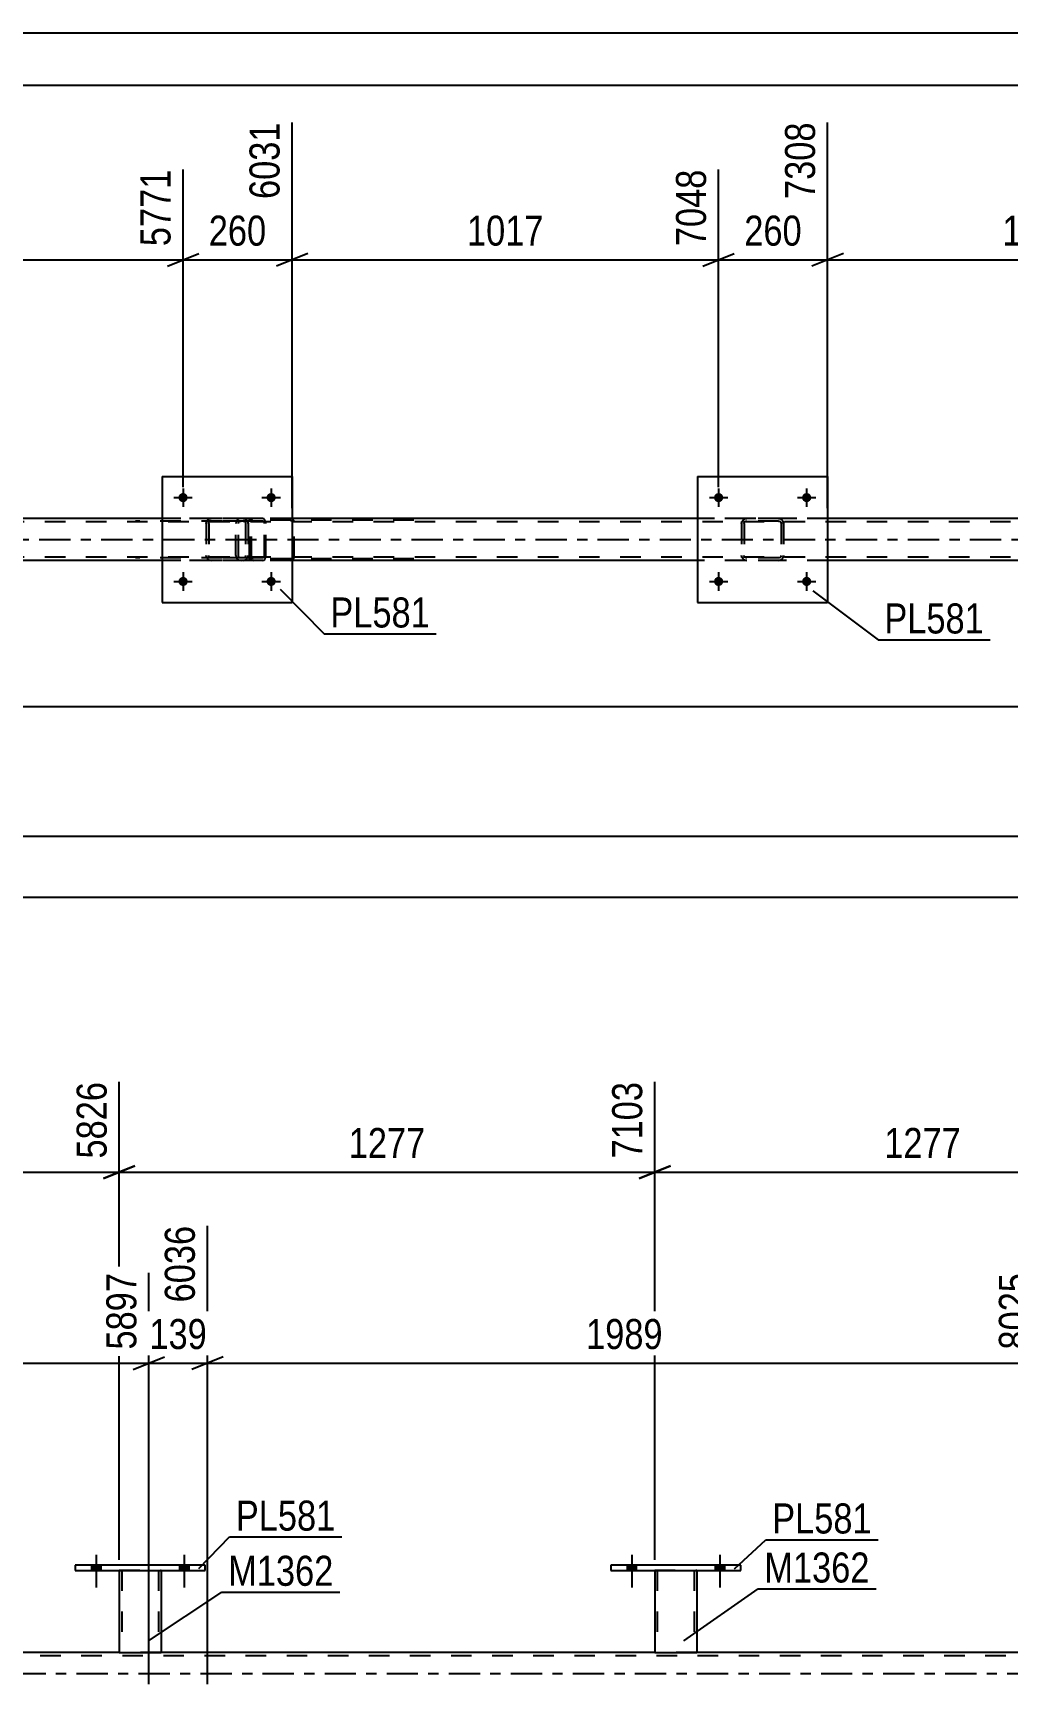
# Model space of a CAD drawing. Header units: millimetres. Extents: x 0 to 841, y 0 to 594.
# Drawn here: x 265.4 to 358.4, y 436.5 to 594 of the extents above; entities that cross this region are included whole.
import ezdxf

# ---------------------------------------------------------------- set-up
doc = ezdxf.new("R2010")
doc.units = ezdxf.units.MM
doc.linetypes.add('DXK_LINE_DOT2', pattern=[3.9198, 1.9599, -1.9599])
doc.linetypes.add('DXK_LINE_DOT3', pattern=[5.9187, 2.979, -0.9799, 0.9799, -0.9799])
doc.styles.add('Arial Narrow', font='ARIALN.TTF', dxfattribs={"height": 0.2})

# ---------------------------------------------------------------- blocks, each defined once
blk = doc.blocks.new('Unknown-318888112-1133')
at = {"color": 5, "linetype": 'Continuous'}
for p, q in [((841, 594), (0, 594)), ((836, 589), (5, 589))]:
    blk.add_line(p, q, dxfattribs=at)
blk = doc.blocks.new('Part-318888112-5594 - 5490')
at = {"color": 7, "linetype": 'DXK_LINE_DOT2'}
for p, q in [((332.95, 547.21), (332.98, 547.4)), ((332.98, 547.4), (332.95, 547.21)), ((332.95, 547.21), (332.95, 544.17)), ((333.19, 547.21), (333.2, 547.3)), ((333.19, 547.21), (333.19, 544.17)), ((333.2, 547.3), (333.26, 547.38)), ((333.24, 547.66), (333.43, 547.69)), ((333.43, 547.69), (333.24, 547.66)), ((333.26, 547.38), (333.33, 547.43)), ((333.33, 547.43), (333.43, 547.45)), ((336.47, 547.69), (333.43, 547.69)), ((336.47, 547.45), (333.43, 547.45)), ((336.47, 547.69), (336.65, 547.66)), ((336.65, 547.66), (336.47, 547.69)), ((336.47, 547.45), (336.56, 547.43)), ((336.56, 547.43), (336.64, 547.38)), ((336.64, 547.38), (336.69, 547.3)), ((336.69, 547.3), (336.71, 547.21)), ((336.71, 547.21), (336.71, 544.17)), ((336.91, 547.4), (336.95, 547.21)), ((336.95, 547.21), (336.91, 547.4)), ((336.95, 547.21), (336.95, 544.17)), ((332.98, 543.99), (332.95, 544.17)), ((332.95, 544.17), (332.98, 543.99)), ((333.2, 544.08), (333.19, 544.17)), ((333.26, 544), (333.2, 544.08)), ((333.43, 543.69), (333.24, 543.73)), ((333.24, 543.73), (333.43, 543.69)), ((333.33, 543.95), (333.26, 544)), ((333.43, 543.93), (333.33, 543.95)), ((336.47, 543.93), (333.43, 543.93)), ((336.47, 543.69), (333.43, 543.69)), ((336.56, 543.95), (336.47, 543.93)), ((336.65, 543.73), (336.47, 543.69)), ((336.47, 543.69), (336.65, 543.73)), ((336.64, 544), (336.56, 543.95)), ((336.69, 544.08), (336.64, 544)), ((336.71, 544.17), (336.69, 544.08)), ((336.95, 544.17), (336.91, 543.99)), ((336.91, 543.99), (336.95, 544.17))]:
    blk.add_line(p, q, dxfattribs=at)
at = {"color": 7, "linetype": 'DXK_LINE_DOT3'}
blk.add_line((334.95, 545.69), (334.95, 545.69), dxfattribs=at)
at = {"color": 7, "linetype": 'DXK_LINE_DOT2'}
for centre, start, end in [((333.43, 547.21), 112.5, 157.5), ((333.43, 547.21), 112.5, 157.5), ((336.47, 547.21), 22.5, 67.5), ((336.47, 547.21), 22.5, 67.5), ((333.43, 544.17), 202.5, 247.5), ((333.43, 544.17), 202.5, 247.5), ((336.47, 544.17), 292.5, 337.5), ((336.47, 544.17), 292.5, 337.5)]:
    blk.add_arc(centre, 0.48, start, end, dxfattribs=at)
blk = doc.blocks.new('Bolt-318888112-5539 - 5490')
at = {"linetype": 'Continuous'}
for points in [[(280.11, 549.69, -1), (279.23, 549.69, -1)], [(288.51, 549.69, -1), (287.63, 549.69, -1)]]:
    blk.add_hatch(color=1, dxfattribs=at).paths.add_polyline_path(points)
at = {"color": 1, "linetype": 'Continuous'}
for p, q in [((278.79, 549.69), (280.55, 549.69)), ((279.67, 550.57), (279.67, 548.81)), ((287.19, 549.69), (288.95, 549.69)), ((288.07, 550.57), (288.07, 548.81))]:
    blk.add_line(p, q, dxfattribs=at)
blk = doc.blocks.new('Bolt-318888112-5540 - 5490')
at = {"linetype": 'Continuous'}
for points in [[(280.11, 541.69, -1), (279.23, 541.69, -1)], [(288.51, 541.69, -1), (287.63, 541.69, -1)]]:
    blk.add_hatch(color=1, dxfattribs=at).paths.add_polyline_path(points)
at = {"color": 1, "linetype": 'Continuous'}
for p, q in [((278.79, 541.69), (280.55, 541.69)), ((279.67, 542.57), (279.67, 540.81)), ((287.19, 541.69), (288.95, 541.69)), ((288.07, 542.57), (288.07, 540.81))]:
    blk.add_line(p, q, dxfattribs=at)
blk = doc.blocks.new('Bolt-318888112-5541 - 5490')
at = {"linetype": 'Continuous'}
for points in [[(331.19, 549.69, -1), (330.31, 549.69, -1)], [(339.59, 549.69, -1), (338.71, 549.69, -1)]]:
    blk.add_hatch(color=1, dxfattribs=at).paths.add_polyline_path(points)
at = {"color": 1, "linetype": 'Continuous'}
for p, q in [((329.87, 549.69), (331.63, 549.69)), ((330.75, 550.57), (330.75, 548.81)), ((338.27, 549.69), (340.03, 549.69)), ((339.15, 550.57), (339.15, 548.81))]:
    blk.add_line(p, q, dxfattribs=at)
blk = doc.blocks.new('Bolt-318888112-5542 - 5490')
at = {"linetype": 'Continuous'}
for points in [[(331.19, 541.69, -1), (330.31, 541.69, -1)], [(339.59, 541.69, -1), (338.71, 541.69, -1)]]:
    blk.add_hatch(color=1, dxfattribs=at).paths.add_polyline_path(points)
at = {"color": 1, "linetype": 'Continuous'}
for p, q in [((329.87, 541.69), (331.63, 541.69)), ((330.75, 542.57), (330.75, 540.81)), ((338.27, 541.69), (340.03, 541.69)), ((339.15, 542.57), (339.15, 540.81))]:
    blk.add_line(p, q, dxfattribs=at)
blk = doc.blocks.new('Part-318888112-5587 - 5490')
at = {"color": 2, "linetype": 'Continuous'}
for p, q in [((277.67, 551.69), (277.67, 539.69)), ((277.67, 551.69), (290.07, 551.69)), ((290.07, 551.69), (290.07, 539.69)), ((277.67, 539.69), (290.07, 539.69))]:
    blk.add_line(p, q, dxfattribs=at)
blk = doc.blocks.new('Part-318888112-5588 - 5490')
at = {"color": 7, "linetype": 'DXK_LINE_DOT2'}
for p, q in [((281.87, 547.21), (281.9, 547.4)), ((281.9, 547.4), (281.87, 547.21)), ((281.87, 547.21), (281.87, 544.17)), ((282.11, 547.21), (282.12, 547.3)), ((282.11, 547.21), (282.11, 544.17)), ((282.12, 547.3), (282.18, 547.38)), ((282.16, 547.66), (282.35, 547.69)), ((282.35, 547.69), (282.16, 547.66)), ((282.18, 547.38), (282.25, 547.43)), ((282.25, 547.43), (282.35, 547.45)), ((285.39, 547.69), (282.35, 547.69)), ((285.39, 547.45), (282.35, 547.45)), ((285.39, 547.69), (285.57, 547.66)), ((285.57, 547.66), (285.39, 547.69)), ((285.39, 547.45), (285.48, 547.43)), ((285.48, 547.43), (285.56, 547.38)), ((285.56, 547.38), (285.61, 547.3)), ((285.61, 547.3), (285.63, 547.21)), ((285.63, 547.21), (285.63, 544.17)), ((285.83, 547.4), (285.87, 547.21)), ((285.87, 547.21), (285.83, 547.4)), ((285.87, 547.21), (285.87, 544.17)), ((281.9, 543.99), (281.87, 544.17)), ((281.87, 544.17), (281.9, 543.99)), ((282.12, 544.08), (282.11, 544.17)), ((282.18, 544), (282.12, 544.08)), ((282.35, 543.69), (282.16, 543.73)), ((282.16, 543.73), (282.35, 543.69)), ((282.25, 543.95), (282.18, 544)), ((282.35, 543.93), (282.25, 543.95)), ((285.39, 543.93), (282.35, 543.93)), ((285.39, 543.69), (282.35, 543.69)), ((285.48, 543.95), (285.39, 543.93)), ((285.57, 543.73), (285.39, 543.69)), ((285.39, 543.69), (285.57, 543.73)), ((285.56, 544), (285.48, 543.95)), ((285.61, 544.08), (285.56, 544)), ((285.63, 544.17), (285.61, 544.08)), ((285.87, 544.17), (285.83, 543.99)), ((285.83, 543.99), (285.87, 544.17))]:
    blk.add_line(p, q, dxfattribs=at)
at = {"color": 7, "linetype": 'DXK_LINE_DOT3'}
blk.add_line((283.87, 545.69), (283.87, 545.69), dxfattribs=at)
at = {"color": 7, "linetype": 'DXK_LINE_DOT2'}
for centre, start, end in [((282.35, 547.21), 112.5, 157.5), ((282.35, 547.21), 112.5, 157.5), ((285.39, 547.21), 22.5, 67.5), ((285.39, 547.21), 22.5, 67.5), ((282.35, 544.17), 202.5, 247.5), ((282.35, 544.17), 202.5, 247.5), ((285.39, 544.17), 292.5, 337.5), ((285.39, 544.17), 292.5, 337.5)]:
    blk.add_arc(centre, 0.48, start, end, dxfattribs=at)
blk = doc.blocks.new('Part-318888112-5593 - 5490')
at = {"color": 2, "linetype": 'Continuous'}
for p, q in [((328.75, 551.69), (328.75, 539.69)), ((328.75, 551.69), (341.15, 551.69)), ((341.15, 551.69), (341.15, 539.69)), ((328.75, 539.69), (341.15, 539.69))]:
    blk.add_line(p, q, dxfattribs=at)
blk = doc.blocks.new('Part-318888112-5665 - 5490')
at = {"color": 7, "linetype": 'DXK_LINE_DOT2'}
for p, q in [((287.29, 547.69), (275.13, 547.69)), ((287.29, 547.45), (275.13, 547.45)), ((284.73, 547.4), (284.69, 547.21)), ((284.69, 544.17), (284.69, 547.21)), ((284.95, 547.21), (284.96, 547.3)), ((284.95, 544.17), (284.95, 547.21)), ((284.96, 547.3), (285.02, 547.38)), ((285.2, 547.69), (285, 547.66)), ((285.02, 547.38), (285.1, 547.43)), ((285.1, 547.43), (285.2, 547.45)), ((286.01, 547.45), (286.01, 547.69)), ((287.39, 547.66), (287.29, 547.69)), ((287.29, 547.45), (287.34, 547.43)), ((287.34, 547.43), (287.38, 547.38)), ((287.38, 547.38), (287.41, 547.3)), ((287.48, 547.55), (287.39, 547.66)), ((287.41, 547.3), (287.42, 547.21)), ((287.42, 544.17), (287.42, 547.21)), ((287.54, 547.4), (287.48, 547.55)), ((287.56, 547.21), (287.54, 547.4)), ((287.56, 544.17), (287.56, 547.21)), ((287.29, 543.93), (275.13, 543.93)), ((287.29, 543.69), (275.13, 543.69)), ((284.69, 544.17), (284.73, 543.99)), ((284.96, 544.08), (284.95, 544.17)), ((285.02, 544), (284.96, 544.08)), ((285, 543.73), (285.2, 543.69)), ((285.1, 543.95), (285.02, 544)), ((285.2, 543.93), (285.1, 543.95)), ((286.01, 543.69), (286.01, 543.93)), ((287.34, 543.95), (287.29, 543.93)), ((287.29, 543.69), (287.39, 543.73)), ((287.38, 544), (287.34, 543.95)), ((287.41, 544.08), (287.38, 544)), ((287.39, 543.73), (287.48, 543.83)), ((287.42, 544.17), (287.41, 544.08)), ((287.48, 543.83), (287.49, 543.86)), ((287.49, 543.86), (287.54, 543.99)), ((287.54, 543.99), (287.56, 544.17))]:
    blk.add_line(p, q, dxfattribs=at)
for centre, start, end in [((285.18, 547.2), 111.1941, 156.1506), ((285.18, 544.19), 203.8494, 248.8059)]:
    blk.add_arc(centre, 0.492, start, end, dxfattribs=at)
blk = doc.blocks.new('Part-318888112-5666 - 5490')
at = {"color": 7, "linetype": 'DXK_LINE_DOT2'}
for p, q in [((286.04, 547.49), (286.01, 547.37)), ((286.01, 544.01), (286.01, 547.37)), ((286.18, 547.37), (286.19, 547.43)), ((286.18, 544.01), (286.18, 547.37)), ((286.19, 547.43), (286.23, 547.49)), ((286.35, 547.69), (286.22, 547.67)), ((286.23, 547.49), (286.29, 547.52)), ((286.29, 547.52), (286.35, 547.53)), ((301.68, 547.69), (286.35, 547.69)), ((301.68, 547.53), (286.35, 547.53)), ((290.06, 547.67), (289.93, 547.69)), ((289.93, 547.53), (289.99, 547.52)), ((289.99, 547.52), (290.05, 547.49)), ((290.05, 547.49), (290.09, 547.43)), ((290.09, 547.43), (290.1, 547.37)), ((290.1, 544.01), (290.1, 547.37)), ((290.27, 547.37), (290.24, 547.49)), ((290.27, 544.01), (290.27, 547.37)), ((286.01, 544.01), (286.04, 543.89)), ((286.19, 543.95), (286.18, 544.01)), ((286.23, 543.9), (286.19, 543.95)), ((286.22, 543.72), (286.35, 543.69)), ((286.29, 543.86), (286.23, 543.9)), ((286.35, 543.85), (286.29, 543.86)), ((301.68, 543.85), (286.35, 543.85)), ((301.68, 543.69), (286.35, 543.69)), ((289.99, 543.86), (289.93, 543.85)), ((289.93, 543.69), (290.06, 543.72)), ((290.05, 543.9), (289.99, 543.86)), ((290.09, 543.95), (290.05, 543.9)), ((290.1, 544.01), (290.09, 543.95)), ((290.24, 543.89), (290.27, 544.01))]:
    blk.add_line(p, q, dxfattribs=at)
for centre, start, end in [((286.34, 547.36), 110.7583, 155.68), ((289.94, 547.36), 24.32, 69.2417), ((286.34, 544.03), 204.32, 249.2417), ((289.94, 544.03), 290.7583, 335.68)]:
    blk.add_arc(centre, 0.331, start, end, dxfattribs=at)
blk = doc.blocks.new('Part-318888112-5729 - 5490')
at = {"color": 7, "linetype": 'DXK_LINE_DOT2'}
for p, q in [((770.18, 547.37), (106.14, 547.37)), ((749.79, 547.69), (175.5, 547.69)), ((290.07, 547.69), (277.67, 547.69)), ((341.15, 547.69), (328.75, 547.69)), ((770.18, 544.01), (106.14, 544.01)), ((290.07, 543.69), (277.67, 543.69)), ((341.15, 543.69), (328.75, 543.69))]:
    blk.add_line(p, q, dxfattribs=at)
at = {"color": 2, "linetype": 'Continuous'}
for p, q in [((277.67, 547.69), (238.98, 547.69)), ((328.75, 547.69), (290.07, 547.69)), ((379.83, 547.69), (341.15, 547.69)), ((277.67, 543.69), (238.98, 543.69)), ((328.75, 543.69), (290.07, 543.69)), ((379.83, 543.69), (341.15, 543.69))]:
    blk.add_line(p, q, dxfattribs=at)
at = {"color": 7, "linetype": 'DXK_LINE_DOT3'}
blk.add_line((106.14, 545.69), (770.18, 545.69), dxfattribs=at)
blk = doc.blocks.new('Bolt-318888112-3666 - 3656')
at = {"linetype": 'Continuous'}
for points in [[(322.02, 447.37), (322.9, 447.37), (322.9, 447.85), (322.02, 447.85)], [(330.42, 447.37), (331.3, 447.37), (331.3, 447.85), (330.42, 447.85)]]:
    blk.add_hatch(color=1, dxfattribs=at).paths.add_polyline_path(points)
at = {"color": 1, "linetype": 'Continuous'}
for p, q in [((322.46, 448.85), (322.46, 445.73)), ((330.86, 448.85), (330.86, 445.73)), ((322.02, 447.85), (322.02, 447.37)), ((322.9, 447.85), (322.9, 447.37)), ((330.42, 447.85), (330.42, 447.37)), ((331.3, 447.85), (331.3, 447.37))]:
    blk.add_line(p, q, dxfattribs=at)
blk = doc.blocks.new('Bolt-318888112-3667 - 3656')
at = {"linetype": 'Continuous'}
for points in [[(322.02, 447.37), (322.9, 447.37), (322.9, 447.85), (322.02, 447.85)], [(330.42, 447.37), (331.3, 447.37), (331.3, 447.85), (330.42, 447.85)]]:
    blk.add_hatch(color=1, dxfattribs=at).paths.add_polyline_path(points)
at = {"color": 1, "linetype": 'Continuous'}
for p, q in [((322.46, 448.85), (322.46, 445.73)), ((330.86, 448.85), (330.86, 445.73)), ((322.02, 447.85), (322.02, 447.37)), ((322.9, 447.85), (322.9, 447.37)), ((330.42, 447.85), (330.42, 447.37)), ((331.3, 447.85), (331.3, 447.37))]:
    blk.add_line(p, q, dxfattribs=at)
blk = doc.blocks.new('Part-318888112-4051 - 3656')
at = {"color": 2, "linetype": 'Continuous'}
for p, q in [((273.58, 439.53), (226.5, 439.53)), ((324.66, 439.53), (277.58, 439.53)), ((375.74, 439.53), (328.66, 439.53))]:
    blk.add_line(p, q, dxfattribs=at)
at = {"color": 7, "linetype": 'DXK_LINE_DOT2'}
for p, q in [((277.58, 439.53), (273.58, 439.53)), ((328.66, 439.53), (324.66, 439.53)), ((761.89, 439.21), (97.86, 439.21))]:
    blk.add_line(p, q, dxfattribs=at)
at = {"color": 7, "linetype": 'DXK_LINE_DOT3'}
blk.add_line((97.86, 437.53), (761.89, 437.53), dxfattribs=at)
blk = doc.blocks.new('Bolt-318888112-3668 - 3656')
at = {"linetype": 'Continuous'}
for points in [[(270.94, 447.37), (271.82, 447.37), (271.82, 447.85), (270.94, 447.85)], [(279.34, 447.37), (280.22, 447.37), (280.22, 447.85), (279.34, 447.85)]]:
    blk.add_hatch(color=1, dxfattribs=at).paths.add_polyline_path(points)
at = {"color": 1, "linetype": 'Continuous'}
for p, q in [((271.38, 448.85), (271.38, 445.73)), ((279.78, 448.85), (279.78, 445.73)), ((270.94, 447.85), (270.94, 447.37)), ((271.82, 447.85), (271.82, 447.37)), ((279.34, 447.85), (279.34, 447.37)), ((280.22, 447.85), (280.22, 447.37))]:
    blk.add_line(p, q, dxfattribs=at)
blk = doc.blocks.new('Bolt-318888112-3669 - 3656')
at = {"linetype": 'Continuous'}
for points in [[(270.94, 447.37), (271.82, 447.37), (271.82, 447.85), (270.94, 447.85)], [(279.34, 447.37), (280.22, 447.37), (280.22, 447.85), (279.34, 447.85)]]:
    blk.add_hatch(color=1, dxfattribs=at).paths.add_polyline_path(points)
at = {"color": 1, "linetype": 'Continuous'}
for p, q in [((271.38, 448.85), (271.38, 445.73)), ((279.78, 448.85), (279.78, 445.73)), ((270.94, 447.85), (270.94, 447.37)), ((271.82, 447.85), (271.82, 447.37)), ((279.34, 447.85), (279.34, 447.37)), ((280.22, 447.85), (280.22, 447.37))]:
    blk.add_line(p, q, dxfattribs=at)
blk = doc.blocks.new('Part-318888112-3755 - 3656')
at = {"color": 2, "linetype": 'Continuous'}
for p, q in [((269.38, 447.85), (269.38, 447.37)), ((281.78, 447.85), (269.38, 447.85)), ((269.38, 447.37), (281.78, 447.37)), ((281.78, 447.37), (281.78, 447.85))]:
    blk.add_line(p, q, dxfattribs=at)
blk = doc.blocks.new('Part-318888112-3800 - 3656')
at = {"color": 7, "linetype": 'DXK_LINE_DOT2'}
for p, q in [((324.66, 447.38), (328.66, 447.38)), ((324.66, 447.37), (324.66, 447.38)), ((324.66, 447.38), (324.66, 447.37)), ((324.9, 447.38), (324.9, 439.53)), ((328.42, 447.38), (328.42, 439.53)), ((328.66, 447.38), (328.66, 447.37)), ((328.66, 447.37), (328.66, 447.38)), ((328.37, 439.53), (328.41, 439.53)), ((328.37, 439.53), (328.41, 439.53)), ((328.41, 439.53), (328.42, 439.53)), ((328.41, 439.53), (328.42, 439.53))]:
    blk.add_line(p, q, dxfattribs=at)
at = {"color": 2, "linetype": 'Continuous'}
for p, q in [((324.66, 447.37), (324.66, 439.53)), ((328.66, 447.37), (328.66, 439.53)), ((324.66, 439.53), (328.66, 439.53))]:
    blk.add_line(p, q, dxfattribs=at)
blk = doc.blocks.new('Part-318888112-3805 - 3656')
at = {"color": 2, "linetype": 'Continuous'}
for p, q in [((320.46, 447.85), (320.46, 447.37)), ((332.86, 447.85), (320.46, 447.85)), ((320.46, 447.37), (332.86, 447.37)), ((332.86, 447.37), (332.86, 447.85))]:
    blk.add_line(p, q, dxfattribs=at)
blk = doc.blocks.new('Part-318888112-3810 - 3656')
at = {"color": 7, "linetype": 'DXK_LINE_DOT2'}
for p, q in [((273.58, 447.38), (277.58, 447.38)), ((273.58, 447.37), (273.58, 447.38)), ((273.58, 447.38), (273.58, 447.37)), ((273.82, 447.38), (273.82, 439.53)), ((277.34, 447.38), (277.34, 439.53)), ((277.58, 447.38), (277.58, 447.37)), ((277.58, 447.37), (277.58, 447.38)), ((277.29, 439.53), (277.33, 439.53)), ((277.29, 439.53), (277.33, 439.53)), ((277.33, 439.53), (277.34, 439.53)), ((277.33, 439.53), (277.34, 439.53))]:
    blk.add_line(p, q, dxfattribs=at)
at = {"color": 2, "linetype": 'Continuous'}
for p, q in [((273.58, 447.37), (273.58, 439.53)), ((277.58, 447.37), (277.58, 439.53)), ((273.58, 439.53), (277.58, 439.53))]:
    blk.add_line(p, q, dxfattribs=at)
blk = doc.blocks.new('StraightDimension-318888112-6373 - 5490')
at = {"color": 7, "linetype": 'Continuous'}
blk.add_line((64.22, 517.39), (770.18, 517.39), dxfattribs=at)
blk = doc.blocks.new('StraightDimension-318888112-6394 - 5490')
at = {"color": 7, "linetype": 'Continuous'}
blk.add_line((63.58, 511.57), (770.82, 511.57), dxfattribs=at)
blk = doc.blocks.new('StraightDimension-318888112-6436 - 5490')
at = {"color": 7, "linetype": 'Continuous'}
blk.add_line((64.22, 529.77), (713.99, 529.77), dxfattribs=at)
blk = doc.blocks.new('StraightDimension-318888112-14671 - 5490')
at = {"color": 7, "linetype": 'Continuous'}
for p, q in [((341.15, 548.69), (341.15, 585.48)), ((381.83, 550.69), (381.83, 580.98)), ((342.65, 572.97), (339.65, 571.77)), ((341.15, 572.37), (381.83, 572.37)), ((380.33, 571.77), (383.33, 572.97))]:
    blk.add_line(p, q, dxfattribs=at)
at = {"color": 0, "linetype": 'Continuous'}
blk.add_wipeout([(381.23, 581.58), (377.03, 581.58), (377.03, 573.07), (381.23, 573.07)], dxfattribs=at)
at = {"color": 0}
blk.add_wipeout([(365.74, 573.12), (365.74, 577.32), (357.23, 577.32), (357.23, 573.12)], dxfattribs=at)
at = {"color": 3, "linetype": 'Continuous', "style": 'Arial Narrow'}
blk.add_text('8325', height=2.863, rotation=90.0002, dxfattribs=at).set_placement((380.63, 573.67))
at = {"color": 3, "style": 'Arial Narrow'}
blk.add_text('1017', height=2.863, dxfattribs=at).set_placement((357.83, 573.72))
blk = doc.blocks.new('StraightDimension-318888112-14672 - 5490')
at = {"color": 7, "linetype": 'Continuous'}
for p, q in [((341.15, 548.69), (341.15, 585.48)), ((330.75, 550.69), (330.75, 580.98)), ((329.25, 571.77), (332.25, 572.97)), ((330.75, 572.37), (341.15, 572.37)), ((342.65, 572.97), (339.65, 571.77))]:
    blk.add_line(p, q, dxfattribs=at)
at = {"color": 0}
blk.add_wipeout([(339.29, 573.12), (339.29, 577.32), (332.6, 577.32), (332.6, 573.12)], dxfattribs=at)
at = {"color": 3, "style": 'Arial Narrow'}
blk.add_text('260', height=2.863, dxfattribs=at).set_placement((333.2, 573.72))
at = {"color": 0, "linetype": 'Continuous'}
blk.add_wipeout([(340.55, 586.08), (336.35, 586.08), (336.35, 577.57), (340.55, 577.57)], dxfattribs=at)
at = {"color": 3, "linetype": 'Continuous', "style": 'Arial Narrow'}
blk.add_text('7308', height=2.863, rotation=90.0002, dxfattribs=at).set_placement((339.95, 578.17))
blk = doc.blocks.new('StraightDimension-318888112-14673 - 5490')
at = {"color": 7, "linetype": 'Continuous'}
for p, q in [((290.07, 548.69), (290.07, 585.48)), ((330.75, 550.69), (330.75, 580.98)), ((291.57, 572.97), (288.57, 571.77)), ((290.07, 572.37), (330.75, 572.37)), ((329.25, 571.77), (332.25, 572.97))]:
    blk.add_line(p, q, dxfattribs=at)
at = {"color": 0, "linetype": 'Continuous'}
blk.add_wipeout([(330.15, 581.58), (325.95, 581.58), (325.95, 573.07), (330.15, 573.07)], dxfattribs=at)
at = {"color": 0}
blk.add_wipeout([(314.66, 573.12), (314.66, 577.32), (306.15, 577.32), (306.15, 573.12)], dxfattribs=at)
at = {"color": 3, "linetype": 'Continuous', "style": 'Arial Narrow'}
blk.add_text('7048', height=2.863, rotation=90.0002, dxfattribs=at).set_placement((329.55, 573.67))
at = {"color": 3, "style": 'Arial Narrow'}
blk.add_text('1017', height=2.863, dxfattribs=at).set_placement((306.75, 573.72))
blk = doc.blocks.new('StraightDimension-318888112-14674 - 5490')
at = {"color": 7, "linetype": 'Continuous'}
for p, q in [((290.07, 548.69), (290.07, 585.48)), ((279.67, 550.69), (279.67, 580.98)), ((278.17, 571.77), (281.17, 572.97)), ((279.67, 572.37), (290.07, 572.37)), ((291.57, 572.97), (288.57, 571.77))]:
    blk.add_line(p, q, dxfattribs=at)
at = {"color": 0}
blk.add_wipeout([(288.21, 573.12), (288.21, 577.32), (281.52, 577.32), (281.52, 573.12)], dxfattribs=at)
at = {"color": 3, "style": 'Arial Narrow'}
blk.add_text('260', height=2.863, dxfattribs=at).set_placement((282.12, 573.72))
at = {"color": 0, "linetype": 'Continuous'}
blk.add_wipeout([(289.47, 586.08), (285.27, 586.08), (285.27, 577.57), (289.47, 577.57)], dxfattribs=at)
at = {"color": 3, "linetype": 'Continuous', "style": 'Arial Narrow'}
blk.add_text('6031', height=2.863, rotation=90.0002, dxfattribs=at).set_placement((288.87, 578.17))
blk = doc.blocks.new('StraightDimension-318888112-14675 - 5490')
at = {"color": 7, "linetype": 'Continuous'}
for p, q in [((238.98, 548.69), (238.98, 585.48)), ((279.67, 550.69), (279.67, 580.98)), ((240.48, 572.97), (237.48, 571.77)), ((238.98, 572.37), (279.67, 572.37)), ((278.17, 571.77), (281.17, 572.97))]:
    blk.add_line(p, q, dxfattribs=at)
at = {"color": 0, "linetype": 'Continuous'}
blk.add_wipeout([(279.07, 581.58), (274.87, 581.58), (274.87, 573.07), (279.07, 573.07)], dxfattribs=at)
at = {"color": 0}
blk.add_wipeout([(263.58, 573.12), (263.58, 577.32), (255.07, 577.32), (255.07, 573.12)], dxfattribs=at)
at = {"color": 3, "linetype": 'Continuous', "style": 'Arial Narrow'}
blk.add_text('5771', height=2.863, rotation=90.0002, dxfattribs=at).set_placement((278.47, 573.67))
at = {"color": 3, "style": 'Arial Narrow'}
blk.add_text('1017', height=2.863, dxfattribs=at).set_placement((255.67, 573.72))
blk = doc.blocks.new('StraightDimension-318888112-16735 - 3656')
at = {"color": 7, "linetype": 'Continuous'}
for p, q in [((273.58, 448.38), (273.58, 493.96)), ((324.66, 448.38), (324.66, 493.96)), ((275.08, 485.95), (272.08, 484.75)), ((273.58, 485.35), (324.66, 485.35)), ((323.16, 484.75), (326.16, 485.95))]:
    blk.add_line(p, q, dxfattribs=at)
at = {"color": 0, "linetype": 'Continuous'}
blk.add_wipeout([(324.06, 494.56), (319.86, 494.56), (319.86, 486.05), (324.06, 486.05)], dxfattribs=at)
at = {"color": 0}
blk.add_wipeout([(303.38, 486.1), (303.38, 490.3), (294.87, 490.3), (294.87, 486.1)], dxfattribs=at)
at = {"color": 3, "linetype": 'Continuous', "style": 'Arial Narrow'}
blk.add_text('7103', height=2.863, rotation=90.0002, dxfattribs=at).set_placement((323.46, 486.65))
at = {"color": 3, "style": 'Arial Narrow'}
blk.add_text('1277', height=2.863, dxfattribs=at).set_placement((295.47, 486.7))
blk = doc.blocks.new('StraightDimension-318888112-16734 - 3656')
at = {"color": 7, "linetype": 'Continuous'}
for p, q in [((324.66, 448.38), (324.66, 493.96)), ((375.74, 448.38), (375.74, 493.96)), ((326.16, 485.95), (323.16, 484.75)), ((324.66, 485.35), (375.74, 485.35)), ((374.24, 484.75), (377.24, 485.95))]:
    blk.add_line(p, q, dxfattribs=at)
at = {"color": 0, "linetype": 'Continuous'}
blk.add_wipeout([(375.14, 494.56), (370.94, 494.56), (370.94, 486.05), (375.14, 486.05)], dxfattribs=at)
at = {"color": 0}
blk.add_wipeout([(354.46, 486.1), (354.46, 490.3), (345.95, 490.3), (345.95, 486.1)], dxfattribs=at)
at = {"color": 3, "linetype": 'Continuous', "style": 'Arial Narrow'}
blk.add_text('8380', height=2.863, rotation=90.0002, dxfattribs=at).set_placement((374.54, 486.65))
at = {"color": 3, "style": 'Arial Narrow'}
blk.add_text('1277', height=2.863, dxfattribs=at).set_placement((346.55, 486.7))
blk = doc.blocks.new('StraightDimension-318888112-4625 - 3656')
at = {"color": 7, "linetype": 'Continuous'}
for p, q in [((281.99, 436.53), (281.99, 480.24)), ((361.55, 436.53), (361.55, 475.74)), ((283.49, 467.73), (280.49, 466.53)), ((360.05, 466.53), (363.05, 467.73)), ((281.99, 467.13), (361.55, 467.13))]:
    blk.add_line(p, q, dxfattribs=at)
at = {"color": 0, "linetype": 'Continuous'}
blk.add_wipeout([(360.95, 476.34), (356.75, 476.34), (356.75, 467.83), (360.95, 467.83)], dxfattribs=at)
at = {"color": 0}
blk.add_wipeout([(326.02, 467.88), (326.02, 472.08), (317.51, 472.08), (317.51, 467.88)], dxfattribs=at)
at = {"color": 3, "linetype": 'Continuous', "style": 'Arial Narrow'}
blk.add_text('8025', height=2.863, rotation=90.0002, dxfattribs=at).set_placement((360.35, 468.43))
at = {"color": 3, "style": 'Arial Narrow'}
blk.add_text('1989', height=2.863, dxfattribs=at).set_placement((318.11, 468.48))
blk = doc.blocks.new('StraightDimension-318888112-16736 - 3656')
at = {"color": 7, "linetype": 'Continuous'}
for p, q in [((222.5, 448.38), (222.5, 493.96)), ((273.58, 448.38), (273.58, 493.96)), ((224, 485.95), (221, 484.75)), ((222.5, 485.35), (273.58, 485.35)), ((272.08, 484.75), (275.08, 485.95))]:
    blk.add_line(p, q, dxfattribs=at)
at = {"color": 0, "linetype": 'Continuous'}
blk.add_wipeout([(272.98, 494.56), (268.78, 494.56), (268.78, 486.05), (272.98, 486.05)], dxfattribs=at)
at = {"color": 0}
blk.add_wipeout([(252.3, 486.1), (252.3, 490.3), (243.79, 490.3), (243.79, 486.1)], dxfattribs=at)
at = {"color": 3, "linetype": 'Continuous', "style": 'Arial Narrow'}
blk.add_text('5826', height=2.863, rotation=90.0002, dxfattribs=at).set_placement((272.38, 486.65))
at = {"color": 3, "style": 'Arial Narrow'}
blk.add_text('1277', height=2.863, dxfattribs=at).set_placement((244.39, 486.7))
blk = doc.blocks.new('StraightDimension-318888112-4587 - 3656')
at = {"color": 7, "linetype": 'Continuous'}
for p, q in [((196.85, 436.53), (196.85, 480.24)), ((276.41, 436.53), (276.41, 475.74)), ((198.35, 467.73), (195.35, 466.53)), ((274.91, 466.53), (277.91, 467.73)), ((196.85, 467.13), (276.41, 467.13))]:
    blk.add_line(p, q, dxfattribs=at)
at = {"color": 0, "linetype": 'Continuous'}
blk.add_wipeout([(275.81, 476.34), (271.61, 476.34), (271.61, 467.83), (275.81, 467.83)], dxfattribs=at)
at = {"color": 0}
blk.add_wipeout([(240.89, 467.88), (240.89, 472.08), (232.38, 472.08), (232.38, 467.88)], dxfattribs=at)
at = {"color": 3, "linetype": 'Continuous', "style": 'Arial Narrow'}
blk.add_text('5897', height=2.863, rotation=90.0002, dxfattribs=at).set_placement((275.21, 468.43))
at = {"color": 3, "style": 'Arial Narrow'}
blk.add_text('1989', height=2.863, dxfattribs=at).set_placement((232.98, 468.48))
blk = doc.blocks.new('StraightDimension-318888112-4606 - 3656')
at = {"color": 7, "linetype": 'Continuous'}
for p, q in [((281.99, 436.53), (281.99, 480.24)), ((276.41, 436.53), (276.41, 475.74)), ((274.91, 466.53), (277.91, 467.73)), ((283.49, 467.73), (280.49, 466.53)), ((276.41, 467.13), (281.99, 467.13))]:
    blk.add_line(p, q, dxfattribs=at)
at = {"color": 0}
blk.add_wipeout([(282.54, 467.88), (282.54, 472.08), (275.86, 472.08), (275.86, 467.88)], dxfattribs=at)
at = {"color": 3, "style": 'Arial Narrow'}
blk.add_text('139', height=2.863, dxfattribs=at).set_placement((276.46, 468.48))
at = {"color": 0, "linetype": 'Continuous'}
blk.add_wipeout([(281.39, 480.84), (277.19, 480.84), (277.19, 472.33), (281.39, 472.33)], dxfattribs=at)
at = {"color": 3, "linetype": 'Continuous', "style": 'Arial Narrow'}
blk.add_text('6036', height=2.863, rotation=90.0002, dxfattribs=at).set_placement((280.79, 472.93))
blk = doc.blocks.new('Mark-318888112-5583 - 5490')
at = {"color": 0}
blk.add_wipeout([(303.22, 537.3), (303.22, 540.3), (293.72, 540.3), (293.72, 537.3)], dxfattribs=at)
blk.add_wipeout([(303.22, 537.3), (303.22, 540.3), (293.72, 540.3), (293.72, 537.3)], dxfattribs=at)
at = {"color": 30, "linetype": 'Continuous'}
for p, q in [((288.94, 540.94), (293.12, 536.7)), ((293.12, 536.7), (303.82, 536.7))]:
    blk.add_line(p, q, dxfattribs=at)
at = {"color": 3, "style": 'Arial Narrow'}
blk.add_text('PL581', height=2.863, dxfattribs=at).set_placement((293.72, 537.3))
blk = doc.blocks.new('Mark-318888112-5589 - 5490')
at = {"color": 0}
blk.add_wipeout([(356.06, 536.73), (356.06, 539.73), (346.56, 539.73), (346.56, 536.73)], dxfattribs=at)
blk.add_wipeout([(356.06, 536.73), (356.06, 539.73), (346.56, 539.73), (346.56, 536.73)], dxfattribs=at)
at = {"color": 30, "linetype": 'Continuous'}
for p, q in [((339.75, 540.81), (345.96, 536.13)), ((345.96, 536.13), (356.66, 536.13))]:
    blk.add_line(p, q, dxfattribs=at)
at = {"color": 3, "style": 'Arial Narrow'}
blk.add_text('PL581', height=2.863, dxfattribs=at).set_placement((346.56, 536.73))
blk = doc.blocks.new('Mark-318888112-3751 - 3656')
at = {"color": 0}
blk.add_wipeout([(294.21, 451.16), (294.21, 454.16), (284.7, 454.16), (284.7, 451.16)], dxfattribs=at)
blk.add_wipeout([(294.21, 451.16), (294.21, 454.16), (284.7, 454.16), (284.7, 451.16)], dxfattribs=at)
at = {"color": 30, "linetype": 'Continuous'}
for p, q in [((281.16, 447.56), (284.1, 450.56)), ((284.1, 450.56), (294.81, 450.56))]:
    blk.add_line(p, q, dxfattribs=at)
at = {"color": 3, "style": 'Arial Narrow'}
blk.add_text('PL581', height=2.863, dxfattribs=at).set_placement((284.7, 451.16))
blk = doc.blocks.new('Mark-318888112-3796 - 3656')
at = {"color": 0}
blk.add_wipeout([(345.17, 446.21), (345.17, 449.21), (335.11, 449.21), (335.11, 446.21)], dxfattribs=at)
blk.add_wipeout([(345.17, 446.21), (345.17, 449.21), (335.11, 449.21), (335.11, 446.21)], dxfattribs=at)
at = {"color": 30, "linetype": 'Continuous'}
for p, q in [((327.44, 440.64), (334.51, 445.61)), ((334.51, 445.61), (345.77, 445.61))]:
    blk.add_line(p, q, dxfattribs=at)
at = {"color": 3, "style": 'Arial Narrow'}
blk.add_text('M1362', height=2.863, dxfattribs=at).set_placement((335.11, 446.21))
blk = doc.blocks.new('Mark-318888112-3801 - 3656')
at = {"color": 0}
blk.add_wipeout([(345.36, 450.89), (345.36, 453.89), (335.86, 453.89), (335.86, 450.89)], dxfattribs=at)
blk.add_wipeout([(345.36, 450.89), (345.36, 453.89), (335.86, 453.89), (335.86, 450.89)], dxfattribs=at)
at = {"color": 30, "linetype": 'Continuous'}
for p, q in [((332.28, 447.53), (335.26, 450.29)), ((335.26, 450.29), (345.96, 450.29))]:
    blk.add_line(p, q, dxfattribs=at)
at = {"color": 3, "style": 'Arial Narrow'}
blk.add_text('PL581', height=2.863, dxfattribs=at).set_placement((335.86, 450.89))
blk = doc.blocks.new('Mark-318888112-3806 - 3656')
at = {"color": 0}
blk.add_wipeout([(294.02, 445.9), (294.02, 448.9), (283.97, 448.9), (283.97, 445.9)], dxfattribs=at)
blk.add_wipeout([(294.02, 445.9), (294.02, 448.9), (283.97, 448.9), (283.97, 445.9)], dxfattribs=at)
at = {"color": 30, "linetype": 'Continuous'}
for p, q in [((276.36, 440.64), (283.37, 445.3)), ((283.37, 445.3), (294.62, 445.3))]:
    blk.add_line(p, q, dxfattribs=at)
at = {"color": 3, "style": 'Arial Narrow'}
blk.add_text('M1362', height=2.863, dxfattribs=at).set_placement((283.97, 445.9))

msp = doc.modelspace()

# ---------------------------------------------------------------- block references
for name in ['Unknown-318888112-1133', 'Part-318888112-5587 - 5490', 'Part-318888112-5593 - 5490', 'Part-318888112-5729 - 5490', 'Bolt-318888112-5539 - 5490', 'Bolt-318888112-5541 - 5490', 'Part-318888112-5665 - 5490', 'Part-318888112-5588 - 5490', 'Part-318888112-5666 - 5490', 'Part-318888112-5594 - 5490', 'Bolt-318888112-5540 - 5490', 'Bolt-318888112-5542 - 5490', 'Bolt-318888112-3668 - 3656', 'Bolt-318888112-3669 - 3656', 'Bolt-318888112-3666 - 3656', 'Bolt-318888112-3667 - 3656', 'Part-318888112-3755 - 3656', 'Part-318888112-3810 - 3656', 'Part-318888112-3805 - 3656', 'Part-318888112-3800 - 3656', 'Part-318888112-4051 - 3656']:
    msp.add_blockref(name, (0, 0))

# ---------------------------------------------------------------- next in the draw order: block references
for name in ['StraightDimension-318888112-14671 - 5490', 'StraightDimension-318888112-6373 - 5490', 'StraightDimension-318888112-16735 - 3656']:
    msp.add_blockref(name, (0, 0))

# ---------------------------------------------------------------- next in the draw order: block references
for name in ['StraightDimension-318888112-14672 - 5490', 'StraightDimension-318888112-6394 - 5490', 'StraightDimension-318888112-16736 - 3656', 'StraightDimension-318888112-16734 - 3656']:
    msp.add_blockref(name, (0, 0))

# ---------------------------------------------------------------- next in the draw order: block references
for name in ['StraightDimension-318888112-14673 - 5490', 'StraightDimension-318888112-6436 - 5490', 'StraightDimension-318888112-4587 - 3656', 'StraightDimension-318888112-4625 - 3656']:
    msp.add_blockref(name, (0, 0))

# ---------------------------------------------------------------- next in the draw order: block references
for name in ['StraightDimension-318888112-14674 - 5490', 'Mark-318888112-5583 - 5490', 'Mark-318888112-5589 - 5490', 'StraightDimension-318888112-4606 - 3656', 'Mark-318888112-3796 - 3656']:
    msp.add_blockref(name, (0, 0))

# ---------------------------------------------------------------- next in the draw order: block references
for name in ['StraightDimension-318888112-14675 - 5490', 'Mark-318888112-3751 - 3656', 'Mark-318888112-3801 - 3656']:
    msp.add_blockref(name, (0, 0))

# ---------------------------------------------------------------- next in the draw order: block references
msp.add_blockref('Mark-318888112-3806 - 3656', (0, 0))

doc.saveas('drawing.dxf')
